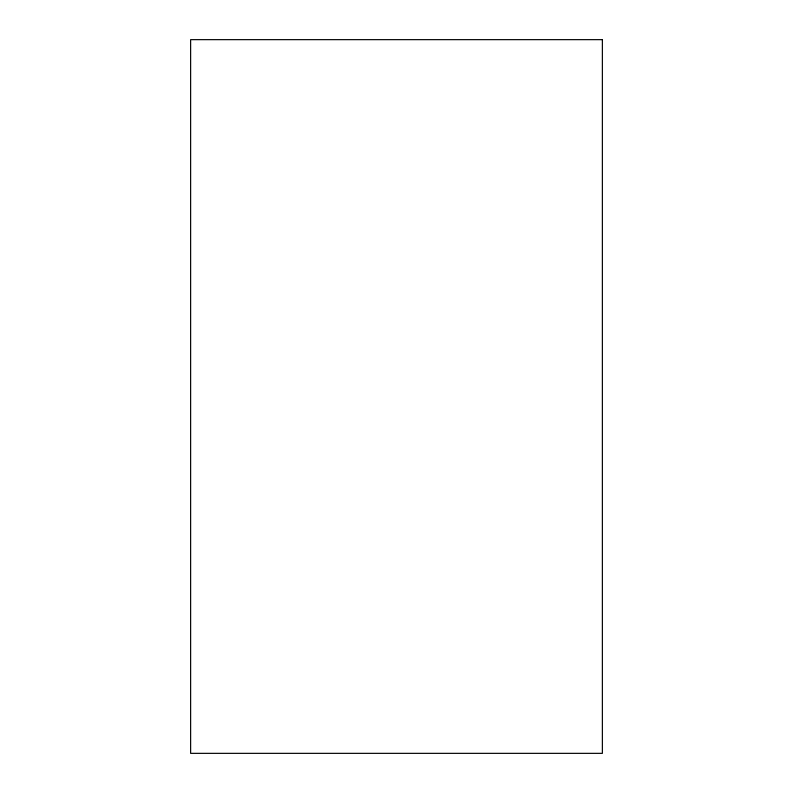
<?xml version="1.0" encoding="UTF-8"?>
<svg xmlns="http://www.w3.org/2000/svg" width="793" height="793" viewBox="0 0 793 793"><rect width="100%" height="100%" fill="white"/><g stroke="black" fill="none" stroke-linecap="round" stroke-linejoin="round"><path stroke-width="1.19" d="M602.373 39.65L190.627 39.65L190.627 753.35L602.373 753.35L602.373 39.65"/></g></svg>
